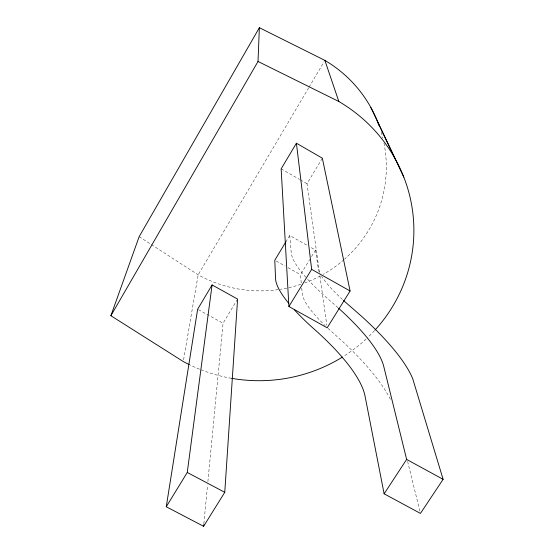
<?xml version="1.0" encoding="UTF-8"?>
<svg xmlns="http://www.w3.org/2000/svg" width="554" height="554" viewBox="0 0 554 554"><rect width="100%" height="100%" fill="white"/><g stroke="black" fill="none" stroke-linecap="round" stroke-linejoin="round"><path stroke-width="0.42" stroke-dasharray="2.77 2.08" d="M203.858 523.717L207.57 484.999M207.895 481.558L223.068 323.231L237.154 299.811M183.568 359.837L198.152 274.826L308.599 87.941M309.042 87.193L324 61.875M319.416 272.374L307.006 183.686L322.338 158.188M285.781 242.036L289.742 235.485L307.401 245.477M301.238 283.059L300.476 274.652L309.755 259.459M311.521 256.564L315.496 250.055L310.351 247.139M198.38 309.651L223.068 323.231M276.259 261.052L285.061 265.996M287.997 267.644L300.476 274.652M281.148 168.852L299.617 179.448M300.358 179.87L307.006 183.686M139.151 236.676L150.66 244.12M151.38 244.584L198.152 274.826A126.319 124.117 3.7 0 0 279.438 289.437M407.606 461.385L420.036 511.73M319.893 275.781L326.812 325.246M315.496 250.055L318.425 269.763A112.344 23.358 32.5 0 0 319.36 272.166M301.695 288.108L302.588 295.573A111.79 25.574 32.6 0 0 325.163 325.634M289.742 235.485L291.21 252.562A143.493 29.888 32.5 0 0 305.801 277.208M374.497 330.62A155.085 150.459 1.6 0 1 367.337 337.885M366.104 339.048A155.085 150.459 1.6 0 1 343.182 356.617M231.586 378.327A155.085 150.459 1.6 0 1 201.116 369.816M199.53 369.186A155.085 150.459 1.6 0 1 190.126 365.038M383.95 143.064A126.319 124.117 3.7 0 1 344.602 259.12M343.965 259.681A126.319 124.117 3.7 0 1 323.266 274.327M320.302 275.954A126.319 124.117 3.7 0 1 304.859 282.886M300.857 284.299A126.319 124.117 3.7 0 1 280.276 289.313M381.256 132.219A126.319 124.117 3.7 0 1 382.835 138.029M328.058 328.363A111.79 25.574 32.6 0 0 330.406 330.516L344.214 342.981A235.478 66.155 30.6 0 1 390.646 399.801M338.037 307.726A198.588 50.553 30.6 0 0 333.785 303.945A143.493 29.888 32.5 0 1 306.39 277.866M342.434 299.479A112.344 23.358 32.5 0 1 321.59 276.238"/><path stroke-width="0.83" d="M189.357 364.664A155.085 150.459 1.6 0 1 183.277 361.533L110.883 315.725L258.019 61.466L259.369 27.7L324.886 60.386A126.319 124.117 3.7 0 1 379.109 125.654M224.765 492.312L237.59 299.077L212.085 284.943L197.633 309.236L166.262 506.751L203.609 526.3L224.765 492.312L187.259 472.465L212.085 284.943M203.609 526.3L203.775 524.576M110.883 315.725L139.151 236.676L259.369 27.7M296.404 143.209L281.148 168.852L288.904 306.501L327.172 327.802L350.086 290.988L322.338 158.188L296.404 143.209L311.653 269.355L288.904 306.501M285.781 242.036L274.791 260.228L275.539 278.406A142.78 32.728 32.6 0 0 288.793 303.398M166.262 506.751L187.259 472.465M343.577 300.517A112.344 23.358 32.5 0 0 347.136 303.689L361.187 315.953A236.925 60.552 30.6 0 1 412.702 378.659L443.117 479.335L420.451 513.413L384.123 493.808L406.636 459.432L383.811 366.665A198.588 50.553 30.6 0 0 338.632 308.266M258.019 61.466L338.833 101.493A155.085 150.459 1.6 0 1 375.072 329.997M406.636 459.432L443.117 479.335M311.653 269.355L350.086 290.988M370.889 107.538L395.293 159.026M377.897 122.42L403.811 177.142M324.886 60.386L338.833 101.493M384.123 493.808L365.038 396.062A197.383 55.234 30.6 0 0 316.75 331.382A142.78 32.728 32.6 0 1 294.243 309.672M342.462 357.067A155.085 150.459 1.6 0 1 231.586 378.327"/></g></svg>
